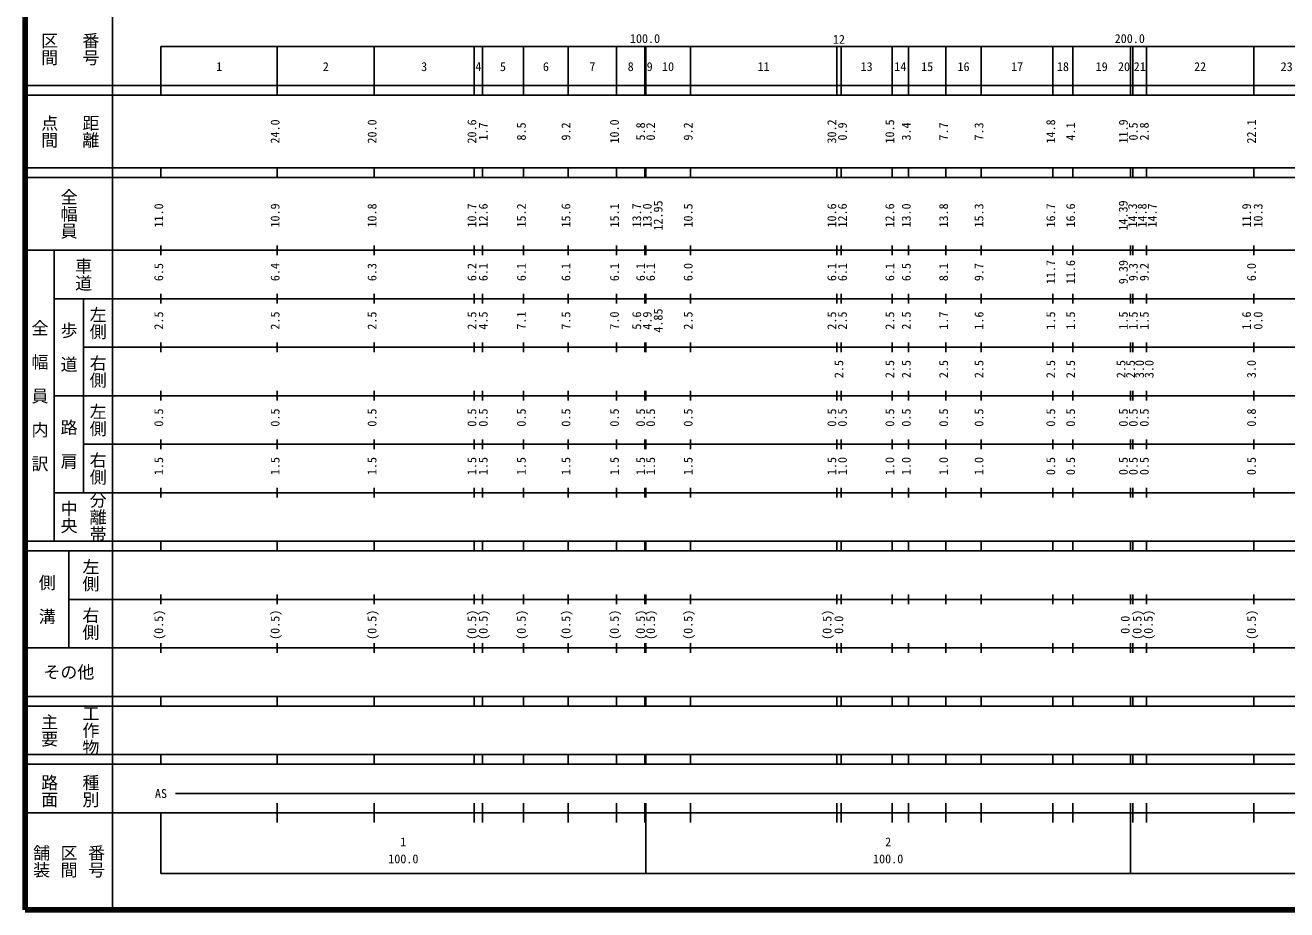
# Model space of a CAD drawing. Units: millimetres on the paper, enlarged 1000 times. Extents: x 40000 to 680000, y 20000 to 380000.
# Drawn here: x 40000 to 300228, y 20000 to 202409 of the extents above; entities that cross this region are included whole.
import ezdxf
from ezdxf.enums import TextEntityAlignment as Align

# ---------------------------------------------------------------- set-up
doc = ezdxf.new("R2010")
doc.units = ezdxf.units.MM
doc.header["$LTSCALE"] = 1000
doc.layers.add('M-TTL', color=2, linetype='Continuous', lineweight=140)
doc.layers.add('M-TTL-BAND', color=7, linetype='Continuous', lineweight=25)
doc.styles.add('@ＭＳ ゴシック', font='')
doc.styles.add('ＭＳ ゴシック', font='')
doc.styles.get('@ＭＳ ゴシック').set_extended_font_data('@MS Gothic')
doc.styles.get('ＭＳ ゴシック').set_extended_font_data('MS Gothic')

msp = doc.modelspace()

# ---------------------------------------------------------------- linework, layer by layer
at = {"layer": 'M-TTL'}
for p, q in [((40000, 380000), (40000, 20000)), ((40000, 20000), (680000, 20000))]:
    msp.add_line(p, q, dxfattribs=at)
at = {"layer": 'M-TTL-BAND'}
for p, q in [((58000, 370000), (58000, 20000)), ((68000, 198000), (579000, 198000)), ((68000, 198000), (68000, 188000)), ((92000, 188000), (92000, 198000)), ((112000, 188000), (112000, 198000)), ((132600, 188000), (132600, 198000)), ((134300, 188000), (134300, 198000)), ((142800, 188000), (142800, 198000)), ((152000, 188000), (152000, 198000)), ((162000, 188000), (162000, 198000)), ((167800, 188000), (167800, 198000)), ((168000, 188000), (168000, 198000)), ((177200, 188000), (177200, 198000)), ((207400, 188000), (207400, 198000)), ((208300, 188000), (208300, 198000)), ((218800, 188000), (218800, 198000)), ((222200, 188000), (222200, 198000)), ((229900, 188000), (229900, 198000)), ((237200, 188000), (237200, 198000)), ((252000, 188000), (252000, 198000)), ((256100, 188000), (256100, 198000)), ((268000, 188000), (268000, 198000)), ((268500, 188000), (268500, 198000)), ((271300, 188000), (271300, 198000)), ((293400, 188000), (293400, 198000)), ((40000, 190000), (579000, 190000)), ((40000, 188000), (579000, 188000)), ((40000, 173000), (579000, 173000)), ((68000, 171000), (68000, 173000)), ((92000, 171000), (92000, 173000)), ((112000, 171000), (112000, 173000)), ((132600, 171000), (132600, 173000)), ((134300, 171000), (134300, 173000)), ((142800, 171000), (142800, 173000)), ((152000, 171000), (152000, 173000)), ((162000, 171000), (162000, 173000)), ((167800, 171000), (167800, 173000)), ((168000, 171000), (168000, 173000)), ((177200, 171000), (177200, 173000)), ((207400, 171000), (207400, 173000)), ((208300, 171000), (208300, 173000)), ((218800, 171000), (218800, 173000)), ((222200, 171000), (222200, 173000)), ((229900, 171000), (229900, 173000)), ((237200, 171000), (237200, 173000)), ((252000, 171000), (252000, 173000)), ((256100, 171000), (256100, 173000)), ((268000, 171000), (268000, 173000)), ((268500, 171000), (268500, 173000)), ((271300, 171000), (271300, 173000)), ((293400, 171000), (293400, 173000)), ((40000, 171000), (579000, 171000)), ((68000, 155000), (68000, 157000)), ((92000, 155000), (92000, 157000)), ((112000, 155000), (112000, 157000)), ((132600, 155000), (132600, 157000)), ((134300, 155000), (134300, 157000)), ((142800, 155000), (142800, 157000)), ((152000, 155000), (152000, 157000)), ((162000, 155000), (162000, 157000)), ((167800, 155000), (167800, 157000)), ((168000, 155000), (168000, 157000)), ((177200, 155000), (177200, 157000)), ((207400, 155000), (207400, 157000)), ((208300, 155000), (208300, 157000)), ((218800, 155000), (218800, 157000)), ((222200, 155000), (222200, 157000)), ((229900, 155000), (229900, 157000)), ((237200, 155000), (237200, 157000)), ((252000, 155000), (252000, 157000)), ((256100, 155000), (256100, 157000)), ((268000, 155000), (268000, 157000)), ((268500, 155000), (268500, 157000)), ((271300, 155000), (271300, 157000)), ((293400, 155000), (293400, 157000)), ((40000, 156000), (579000, 156000)), ((46000, 96000), (46000, 156000)), ((46000, 146000), (579000, 146000)), ((52000, 146000), (52000, 106000)), ((68000, 145000), (68000, 147000)), ((92000, 145000), (92000, 147000)), ((112000, 145000), (112000, 147000)), ((132600, 145000), (132600, 147000)), ((134300, 145000), (134300, 147000)), ((142800, 145000), (142800, 147000)), ((152000, 145000), (152000, 147000)), ((162000, 145000), (162000, 147000)), ((167800, 145000), (167800, 147000)), ((168000, 145000), (168000, 147000)), ((177200, 145000), (177200, 147000)), ((207400, 145000), (207400, 147000)), ((208300, 145000), (208300, 147000)), ((218800, 145000), (218800, 147000)), ((222200, 145000), (222200, 147000)), ((229900, 145000), (229900, 147000)), ((237200, 145000), (237200, 147000)), ((252000, 145000), (252000, 147000)), ((256100, 145000), (256100, 147000)), ((268000, 145000), (268000, 147000)), ((268500, 145000), (268500, 147000)), ((271300, 145000), (271300, 147000)), ((293400, 145000), (293400, 147000)), ((52000, 136000), (579000, 136000)), ((68000, 135000), (68000, 137000)), ((92000, 135000), (92000, 137000)), ((112000, 135000), (112000, 137000)), ((132600, 135000), (132600, 137000)), ((134300, 135000), (134300, 137000)), ((142800, 135000), (142800, 137000)), ((152000, 135000), (152000, 137000)), ((162000, 135000), (162000, 137000)), ((167800, 135000), (167800, 137000)), ((168000, 135000), (168000, 137000)), ((177200, 135000), (177200, 137000)), ((207400, 135000), (207400, 137000)), ((208300, 135000), (208300, 137000)), ((218800, 135000), (218800, 137000)), ((222200, 135000), (222200, 137000)), ((229900, 135000), (229900, 137000)), ((237200, 135000), (237200, 137000)), ((252000, 135000), (252000, 137000)), ((256100, 135000), (256100, 137000)), ((268000, 135000), (268000, 137000)), ((268500, 135000), (268500, 137000)), ((271300, 135000), (271300, 137000)), ((293400, 135000), (293400, 137000)), ((46000, 126000), (579000, 126000)), ((68000, 125000), (68000, 127000)), ((92000, 125000), (92000, 127000)), ((112000, 125000), (112000, 127000)), ((132600, 125000), (132600, 127000)), ((134300, 125000), (134300, 127000)), ((142800, 125000), (142800, 127000)), ((152000, 125000), (152000, 127000)), ((162000, 125000), (162000, 127000)), ((167800, 125000), (167800, 127000)), ((168000, 125000), (168000, 127000)), ((177200, 125000), (177200, 127000)), ((207400, 125000), (207400, 127000)), ((208300, 125000), (208300, 127000)), ((218800, 125000), (218800, 127000)), ((222200, 125000), (222200, 127000)), ((229900, 125000), (229900, 127000)), ((237200, 125000), (237200, 127000)), ((252000, 125000), (252000, 127000)), ((256100, 125000), (256100, 127000)), ((268000, 125000), (268000, 127000)), ((268500, 125000), (268500, 127000)), ((271300, 125000), (271300, 127000)), ((293400, 125000), (293400, 127000)), ((52000, 116000), (579000, 116000)), ((68000, 115000), (68000, 117000)), ((92000, 115000), (92000, 117000)), ((112000, 115000), (112000, 117000)), ((132600, 115000), (132600, 117000)), ((134300, 115000), (134300, 117000)), ((142800, 115000), (142800, 117000)), ((152000, 115000), (152000, 117000)), ((162000, 115000), (162000, 117000)), ((167800, 115000), (167800, 117000)), ((168000, 115000), (168000, 117000)), ((177200, 115000), (177200, 117000)), ((207400, 115000), (207400, 117000)), ((208300, 115000), (208300, 117000)), ((218800, 115000), (218800, 117000)), ((222200, 115000), (222200, 117000)), ((229900, 115000), (229900, 117000)), ((237200, 115000), (237200, 117000)), ((252000, 115000), (252000, 117000)), ((256100, 115000), (256100, 117000)), ((268000, 115000), (268000, 117000)), ((268500, 115000), (268500, 117000)), ((271300, 115000), (271300, 117000)), ((293400, 115000), (293400, 117000)), ((68000, 105000), (68000, 107000)), ((92000, 105000), (92000, 107000)), ((112000, 105000), (112000, 107000)), ((132600, 105000), (132600, 107000)), ((134300, 105000), (134300, 107000)), ((142800, 105000), (142800, 107000)), ((152000, 105000), (152000, 107000)), ((162000, 105000), (162000, 107000)), ((167800, 105000), (167800, 107000)), ((168000, 105000), (168000, 107000)), ((177200, 105000), (177200, 107000)), ((207400, 105000), (207400, 107000)), ((208300, 105000), (208300, 107000)), ((218800, 105000), (218800, 107000)), ((222200, 105000), (222200, 107000)), ((229900, 105000), (229900, 107000)), ((237200, 105000), (237200, 107000)), ((252000, 105000), (252000, 107000)), ((256100, 105000), (256100, 107000)), ((268000, 105000), (268000, 107000)), ((268500, 105000), (268500, 107000)), ((271300, 105000), (271300, 107000)), ((293400, 105000), (293400, 107000)), ((46000, 106000), (579000, 106000)), ((40000, 96000), (579000, 96000)), ((40000, 94000), (579000, 94000)), ((49000, 94000), (49000, 74000)), ((68000, 94000), (68000, 96000)), ((92000, 94000), (92000, 96000)), ((112000, 94000), (112000, 96000)), ((132600, 94000), (132600, 96000)), ((134300, 94000), (134300, 96000)), ((142800, 94000), (142800, 96000)), ((152000, 94000), (152000, 96000)), ((162000, 94000), (162000, 96000)), ((167800, 94000), (167800, 96000)), ((168000, 94000), (168000, 96000)), ((177200, 94000), (177200, 96000)), ((207400, 94000), (207400, 96000)), ((208300, 94000), (208300, 96000)), ((218800, 94000), (218800, 96000)), ((222200, 94000), (222200, 96000)), ((229900, 94000), (229900, 96000)), ((237200, 94000), (237200, 96000)), ((252000, 94000), (252000, 96000)), ((256100, 94000), (256100, 96000)), ((268000, 94000), (268000, 96000)), ((268500, 94000), (268500, 96000)), ((271300, 94000), (271300, 96000)), ((293400, 94000), (293400, 96000)), ((49000, 84000), (579000, 84000)), ((68000, 83000), (68000, 85000)), ((92000, 83000), (92000, 85000)), ((112000, 83000), (112000, 85000)), ((132600, 83000), (132600, 85000)), ((134300, 83000), (134300, 85000)), ((142800, 83000), (142800, 85000)), ((152000, 83000), (152000, 85000)), ((162000, 83000), (162000, 85000)), ((167800, 83000), (167800, 85000)), ((168000, 83000), (168000, 85000)), ((177200, 83000), (177200, 85000)), ((207400, 83000), (207400, 85000)), ((208300, 83000), (208300, 85000)), ((218800, 83000), (218800, 85000)), ((222200, 83000), (222200, 85000)), ((229900, 83000), (229900, 85000)), ((237200, 83000), (237200, 85000)), ((252000, 83000), (252000, 85000)), ((256100, 83000), (256100, 85000)), ((268000, 83000), (268000, 85000)), ((268500, 83000), (268500, 85000)), ((271300, 83000), (271300, 85000)), ((293400, 83000), (293400, 85000)), ((40000, 74000), (579000, 74000)), ((68000, 73000), (68000, 75000)), ((92000, 73000), (92000, 75000)), ((112000, 73000), (112000, 75000)), ((132600, 73000), (132600, 75000)), ((134300, 73000), (134300, 75000)), ((142800, 73000), (142800, 75000)), ((152000, 73000), (152000, 75000)), ((162000, 73000), (162000, 75000)), ((167800, 73000), (167800, 75000)), ((168000, 73000), (168000, 75000)), ((177200, 73000), (177200, 75000)), ((207400, 73000), (207400, 75000)), ((208300, 73000), (208300, 75000)), ((218800, 73000), (218800, 75000)), ((222200, 73000), (222200, 75000)), ((229900, 73000), (229900, 75000)), ((237200, 73000), (237200, 75000)), ((252000, 73000), (252000, 75000)), ((256100, 73000), (256100, 75000)), ((268000, 73000), (268000, 75000)), ((268500, 73000), (268500, 75000)), ((271300, 73000), (271300, 75000)), ((293400, 73000), (293400, 75000)), ((40000, 64000), (579000, 64000)), ((68000, 62000), (68000, 64000)), ((92000, 62000), (92000, 64000)), ((112000, 62000), (112000, 64000)), ((132600, 62000), (132600, 64000)), ((134300, 62000), (134300, 64000)), ((142800, 62000), (142800, 64000)), ((152000, 62000), (152000, 64000)), ((162000, 62000), (162000, 64000)), ((167800, 62000), (167800, 64000)), ((168000, 62000), (168000, 64000)), ((177200, 62000), (177200, 64000)), ((207400, 62000), (207400, 64000)), ((208300, 62000), (208300, 64000)), ((218800, 62000), (218800, 64000)), ((222200, 62000), (222200, 64000)), ((229900, 62000), (229900, 64000)), ((237200, 62000), (237200, 64000)), ((252000, 62000), (252000, 64000)), ((256100, 62000), (256100, 64000)), ((268000, 62000), (268000, 64000)), ((268500, 62000), (268500, 64000)), ((271300, 62000), (271300, 64000)), ((293400, 62000), (293400, 64000)), ((40000, 62000), (579000, 62000)), ((40000, 52000), (579000, 52000)), ((40000, 50000), (579000, 50000)), ((68000, 50000), (68000, 52000)), ((92000, 50000), (92000, 52000)), ((112000, 50000), (112000, 52000)), ((132600, 50000), (132600, 52000)), ((134300, 50000), (134300, 52000)), ((142800, 50000), (142800, 52000)), ((152000, 50000), (152000, 52000)), ((162000, 50000), (162000, 52000)), ((167800, 50000), (167800, 52000)), ((168000, 50000), (168000, 52000)), ((177200, 50000), (177200, 52000)), ((207400, 50000), (207400, 52000)), ((208300, 50000), (208300, 52000)), ((218800, 50000), (218800, 52000)), ((222200, 50000), (222200, 52000)), ((229900, 50000), (229900, 52000)), ((237200, 50000), (237200, 52000)), ((252000, 50000), (252000, 52000)), ((256100, 50000), (256100, 52000)), ((268000, 50000), (268000, 52000)), ((268500, 50000), (268500, 52000)), ((271300, 50000), (271300, 52000)), ((293400, 50000), (293400, 52000)), ((71000, 44000), (390000, 44000)), ((92000, 38000), (92000, 42000)), ((112000, 38000), (112000, 42000)), ((132600, 38000), (132600, 42000)), ((134300, 38000), (134300, 42000)), ((142800, 38000), (142800, 42000)), ((152000, 38000), (152000, 42000)), ((162000, 38000), (162000, 42000)), ((167800, 38000), (167800, 42000)), ((168000, 27500), (168000, 42000)), ((177200, 38000), (177200, 42000)), ((207400, 38000), (207400, 42000)), ((208300, 38000), (208300, 42000)), ((218800, 38000), (218800, 42000)), ((222200, 38000), (222200, 42000)), ((229900, 38000), (229900, 42000)), ((237200, 38000), (237200, 42000)), ((252000, 38000), (252000, 42000)), ((256100, 38000), (256100, 42000)), ((268000, 27500), (268000, 42000)), ((268500, 38000), (268500, 42000)), ((271300, 38000), (271300, 42000)), ((293400, 38000), (293400, 42000)), ((40000, 40000), (579000, 40000)), ((68000, 40000), (68000, 27500)), ((68000, 27500), (579000, 27500))]:
    msp.add_line(p, q, dxfattribs=at)

# ---------------------------------------------------------------- texts
at = {"layer": 'M-TTL-BAND', "style": '@ＭＳ ゴシック'}
for s, p in [('区間', (45000, 197500)), ('番号', (53500, 197500)), ('点間', (45000, 180500)), ('距離', (53500, 180500)), ('全幅員', (49000, 163500)), ('車道', (52000, 151000)), ('左側', (55000, 141000)), ('全\u3000幅\u3000員\u3000内\u3000訳', (43000, 126000)), ('歩\u3000道', (49000, 136000)), ('右側', (55000, 131000)), ('左側', (55000, 121000)), ('路\u3000肩', (49000, 116000)), ('右側', (55000, 111000)), ('中央', (49000, 101000)), ('分離帯', (55000, 101000)), ('左側', (53500, 89000)), ('側\u3000溝', (44500, 84000)), ('右側', (53500, 79000)), ('主要', (45000, 57000)), ('工作物', (53500, 57000)), ('路面', (45000, 44500)), ('種別', (53500, 44500)), ('舗装', (43333, 30000)), ('区間', (49000, 30000)), ('番号', (54667, 30000))]:
    msp.add_text(s, height=2566, rotation=270, dxfattribs=at).set_placement(p, align=Align.MIDDLE_CENTER)
at = {"layer": 'M-TTL-BAND', "style": 'ＭＳ ゴシック'}
for s, p in [('100.0', (167844, 198195)), ('12', (207850, 198032)), ('200.0', (267844, 198195)), ('1', (80000, 192405)), ('2', (102000, 192405)), ('3', (122300, 192405)), ('4', (133450, 192405)), ('5', (138550, 192405)), ('6', (147400, 192405)), ('7', (157000, 192405)), ('8', (164900, 192405)), ('9', (168811, 192405)), ('10', (172600, 192405)), ('11', (192300, 192405)), ('13', (213550, 192405)), ('14', (220500, 192405)), ('15', (226050, 192405)), ('16', (233550, 192405)), ('17', (244600, 192405)), ('18', (254050, 192405)), ('19', (262050, 192405)), ('20', (266657, 192405)), ('21', (269900, 192405)), ('22', (282350, 192405)), ('23', (300200, 192405)), ('AS', (68000, 42500)), ('1', (118000, 32523)), ('2', (218000, 32523)), ('100.0', (118000, 29033)), ('100.0', (218000, 29033))]:
    msp.add_text(s, height=1833, dxfattribs=at).set_placement(p, align=Align.BOTTOM_CENTER)
for s, p in [('24.0', (93000, 180500)), ('20.0', (113000, 180500)), ('20.6', (133600, 180500)), ('1.7', (135935, 180500)), ('8.5', (143800, 180500)), ('9.2', (153000, 180500)), ('10.0', (163000, 180500)), ('5.8', (168398, 180500)), ('0.2', (170462, 180500)), ('9.2', (178200, 180500)), ('30.2', (207837, 180500)), ('0.9', (210029, 180500)), ('10.5', (219800, 180500)), ('3.4', (223200, 180500)), ('7.7', (230900, 180500)), ('7.3', (238200, 180500)), ('14.8', (253000, 180500)), ('4.1', (257100, 180500)), ('11.9', (267979, 180500)), ('0.5', (270030, 180500)), ('2.8', (272300, 180500)), ('22.1', (294400, 180500)), ('11.0', (69000, 163174)), ('10.9', (93000, 163174)), ('10.8', (113000, 163174)), ('10.7', (133600, 163174)), ('12.6', (135935, 163174)), ('15.2', (143800, 163174)), ('15.6', (153000, 163174)), ('15.1', (163000, 163174)), ('13.7', (167595, 163174)), ('13.0', (169766, 163174)), ('12.95', (172009, 163174)), ('10.5', (178200, 163174)), ('10.6', (207837, 163174)), ('12.6', (210029, 163174)), ('12.6', (219800, 163174)), ('13.0', (223200, 163174)), ('13.8', (230900, 163174)), ('15.3', (238200, 163174)), ('16.7', (253000, 163174)), ('16.6', (257100, 163174)), ('14.39', (267941, 163174)), ('14.3', (269877, 163174)), ('14.8', (271850, 163174)), ('14.7', (273942, 163174)), ('11.9', (293400, 163174)), ('10.3', (295770, 163174)), ('11.7', (253000, 151500)), ('11.6', (257100, 151500)), ('9.39', (267979, 151500)), ('6.5', (69000, 151500)), ('6.4', (93000, 151500)), ('6.3', (113000, 151500)), ('6.2', (133600, 151500)), ('6.1', (135935, 151500)), ('6.1', (143800, 151500)), ('6.1', (153000, 151500)), ('6.1', (163000, 151500)), ('6.1', (168398, 151500)), ('6.1', (170462, 151500)), ('6.0', (178200, 151500)), ('6.1', (207837, 151500)), ('6.1', (210029, 151500)), ('6.1', (219800, 151500)), ('6.5', (223200, 151500)), ('8.1', (230900, 151500)), ('9.7', (238200, 151500)), ('9.3', (270030, 151500)), ('9.2', (272300, 151500)), ('6.0', (294400, 151500)), ('2.5', (69000, 141500)), ('2.5', (93000, 141500)), ('2.5', (113000, 141500)), ('2.5', (133600, 141500)), ('4.5', (135935, 141500)), ('7.1', (143800, 141500)), ('7.5', (153000, 141500)), ('7.0', (163000, 141500)), ('5.6', (167595, 141500)), ('4.9', (169766, 141500)), ('4.85', (172009, 141500)), ('2.5', (178200, 141500)), ('2.5', (207837, 141500)), ('2.5', (210029, 141500)), ('2.5', (219800, 141500)), ('2.5', (223200, 141500)), ('1.7', (230900, 141500)), ('1.6', (238200, 141500)), ('1.5', (253000, 141500)), ('1.5', (257100, 141500)), ('1.5', (267979, 141500)), ('1.5', (270030, 141500)), ('1.5', (272300, 141500)), ('1.6', (293400, 141500)), ('0.0', (295770, 141500)), ('2.5', (209300, 131500)), ('2.5', (219800, 131500)), ('2.5', (223200, 131500)), ('2.5', (230900, 131500)), ('2.5', (238200, 131500)), ('2.5', (253000, 131500)), ('2.5', (257100, 131500)), ('2.5', (267494, 131500)), ('2.5', (269450, 131500)), ('3.0', (271320, 131500)), ('3.0', (273293, 131500)), ('3.0', (294400, 131500)), ('0.5', (69000, 121500)), ('0.5', (93000, 121500)), ('0.5', (113000, 121500)), ('0.5', (133600, 121500)), ('0.5', (135935, 121500)), ('0.5', (143800, 121500)), ('0.5', (153000, 121500)), ('0.5', (163000, 121500)), ('0.5', (168398, 121500)), ('0.5', (170462, 121500)), ('0.5', (178200, 121500)), ('0.5', (207837, 121500)), ('0.5', (210029, 121500)), ('0.5', (219800, 121500)), ('0.5', (223200, 121500)), ('0.5', (230900, 121500)), ('0.5', (238200, 121500)), ('0.5', (253000, 121500)), ('0.5', (257100, 121500)), ('0.5', (267979, 121500)), ('0.5', (270030, 121500)), ('0.5', (272300, 121500)), ('0.8', (294400, 121500)), ('1.5', (69000, 111500)), ('1.5', (93000, 111500)), ('1.5', (113000, 111500)), ('1.5', (133600, 111500)), ('1.5', (135935, 111500)), ('1.5', (143800, 111500)), ('1.5', (153000, 111500)), ('1.5', (163000, 111500)), ('1.5', (168398, 111500)), ('1.5', (170462, 111500)), ('1.5', (178200, 111500)), ('1.5', (207837, 111500)), ('1.0', (210029, 111500)), ('1.0', (219800, 111500)), ('1.0', (223200, 111500)), ('1.0', (230900, 111500)), ('1.0', (238200, 111500)), ('0.5', (253000, 111500)), ('0.5', (257100, 111500)), ('0.5', (267979, 111500)), ('0.5', (270030, 111500)), ('0.5', (272300, 111500)), ('0.5', (294400, 111500)), ('(0.5)', (69000, 78764)), ('(0.5)', (93000, 78764)), ('(0.5)', (113000, 78764)), ('(0.5)', (133600, 78764)), ('(0.5)', (135935, 78764)), ('(0.5)', (143800, 78764)), ('(0.5)', (153000, 78764)), ('(0.5)', (163000, 78764)), ('(0.5)', (168398, 78764)), ('(0.5)', (170462, 78764)), ('(0.5)', (178200, 78764)), ('(0.5)', (206862, 78764)), ('(0.5)', (270818, 78764)), ('(0.5)', (273127, 78764)), ('(0.5)', (294400, 78764)), ('0.0', (209285, 78764)), ('0.0', (268357, 78764))]:
    msp.add_text(s, height=1833, rotation=90, dxfattribs=at).set_placement(p, align=Align.BOTTOM_CENTER)
msp.add_text('その他', height=2566, dxfattribs=at).set_placement((49000, 69000), align=Align.MIDDLE_CENTER)

doc.saveas('drawing.dxf')
